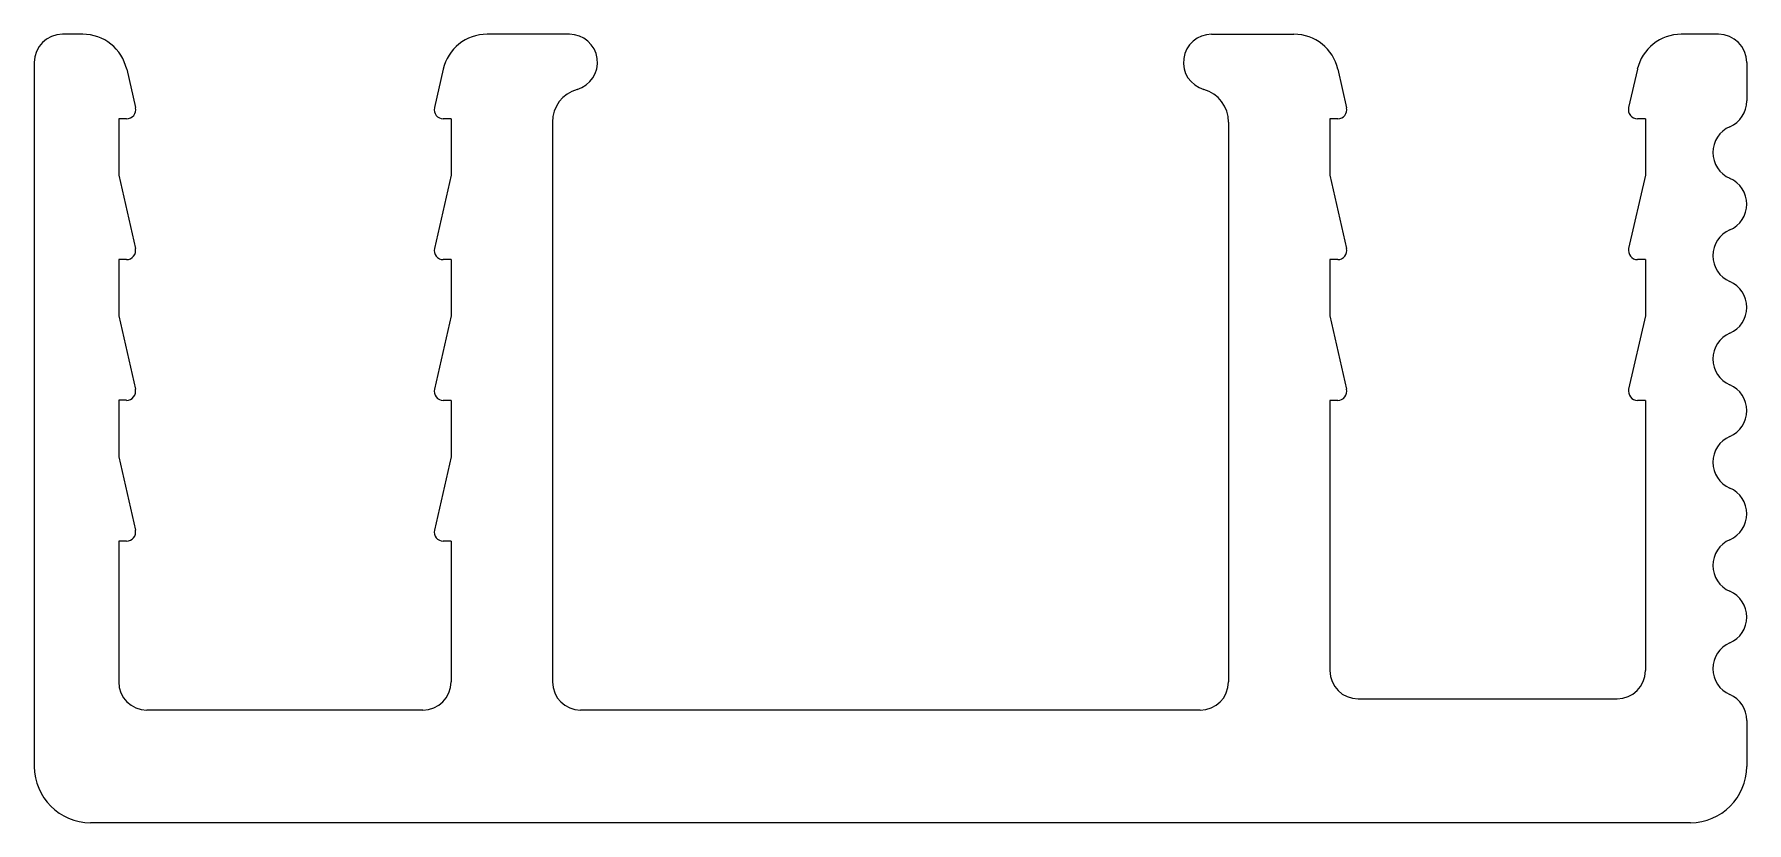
# Model space of a CAD drawing. Extents: x 67.9 to 98.3, y 30.2 to 44.2.
import ezdxf

# ---------------------------------------------------------------- set-up
doc = ezdxf.new("R2010")
doc.units = 0
doc.layers.get('0').update_dxf_attribs({"linetype": 'CONTINUOUS'})

msp = doc.modelspace()

# ---------------------------------------------------------------- linework, layer by layer
at = {"color": 7}
for p, q in [((68.795, 44.248), (68.434, 44.248)), ((77.434, 44.248), (75.973, 44.248)), ((88.834, 44.248), (90.296, 44.248)), ((97.834, 44.248), (97.172, 44.248)), ((67.934, 43.748), (67.934, 31.248)), ((69.576, 43.625), (69.73, 42.944)), ((75.193, 43.625), (75.038, 42.944)), ((91.076, 43.625), (91.23, 42.943)), ((96.392, 43.625), (96.238, 42.944)), ((98.334, 43.748), (98.334, 43.064)), ((69.574, 42.748), (69.434, 42.748)), ((69.434, 42.748), (69.434, 41.747)), ((75.334, 42.748), (75.195, 42.748)), ((75.334, 42.748), (75.334, 41.747)), ((77.134, 42.689), (77.134, 32.748)), ((89.134, 42.689), (89.134, 32.748)), ((91.074, 42.747), (90.934, 42.747)), ((90.934, 42.747), (90.934, 41.747)), ((96.534, 42.748), (96.394, 42.748)), ((96.534, 42.748), (96.534, 41.748)), ((69.434, 41.747), (69.73, 40.444)), ((75.334, 41.747), (75.038, 40.444)), ((90.934, 41.747), (91.23, 40.443)), ((96.534, 41.748), (96.238, 40.443)), ((69.573, 40.248), (69.434, 40.248)), ((69.434, 40.248), (69.434, 39.247)), ((75.334, 40.247), (75.195, 40.247)), ((75.334, 40.247), (75.334, 39.248)), ((91.073, 40.247), (90.934, 40.247)), ((90.934, 40.247), (90.934, 39.247)), ((96.534, 40.247), (96.395, 40.247)), ((96.534, 40.247), (96.534, 39.247)), ((69.434, 39.247), (69.73, 37.944)), ((75.334, 39.248), (75.038, 37.944)), ((90.934, 39.247), (91.23, 37.943)), ((96.534, 39.247), (96.238, 37.943)), ((69.573, 37.748), (69.434, 37.748)), ((69.434, 37.748), (69.434, 36.747)), ((75.334, 37.747), (75.195, 37.747)), ((75.334, 37.747), (75.334, 36.747)), ((91.073, 37.747), (90.934, 37.747)), ((90.934, 37.747), (90.934, 32.948)), ((96.534, 37.747), (96.395, 37.747)), ((96.534, 37.747), (96.534, 32.948)), ((69.434, 36.747), (69.73, 35.444)), ((75.334, 36.747), (75.038, 35.444)), ((69.573, 35.248), (69.434, 35.248)), ((69.434, 35.248), (69.434, 32.748)), ((75.334, 35.247), (75.195, 35.247)), ((75.334, 35.247), (75.334, 32.748)), ((74.834, 32.248), (69.934, 32.248)), ((88.634, 32.248), (77.634, 32.248)), ((91.434, 32.448), (96.034, 32.448)), ((98.334, 32.066), (98.334, 31.248)), ((97.334, 30.248), (68.934, 30.248))]:
    msp.add_line(p, q, dxfattribs=at)
for centre, radius, start, end in [((68.434, 43.748), 0.5, 90, 180), ((68.795, 43.448), 0.8, 12.7848, 90), ((75.973, 43.448), 0.8, 90, 167.2152), ((77.434, 43.748), 0.5, 285.8477, 90), ((88.834, 43.748), 0.5, 90, 254.1523), ((90.296, 43.448), 0.8, 12.7849, 90), ((97.172, 43.448), 0.8, 90, 167.2152), ((97.834, 43.748), 0.5, 0, 90), ((77.734, 42.689), 0.6, 105.8477, 180), ((88.534, 42.689), 0.6, 0, 74.1523), ((69.574, 42.908), 0.161, 270, 12.7848), ((75.195, 42.908), 0.161, 167.2152, 270), ((91.074, 42.908), 0.161, 270, 12.7849), ((96.394, 42.908), 0.161, 167.2152, 270), ((97.834, 43.064), 0.5, 293.5782, 0), ((98.234, 42.148), 0.5, 113.5782, 246.4218), ((97.834, 41.231), 0.5, 293.5782, 66.4218), ((98.234, 40.315), 0.5, 113.5782, 246.4218), ((69.573, 40.408), 0.161, 270, 12.7848), ((75.195, 40.408), 0.161, 167.2152, 270), ((91.073, 40.408), 0.161, 270, 12.7849), ((96.395, 40.408), 0.161, 167.2152, 270), ((97.834, 39.398), 0.5, 293.5782, 66.4218), ((98.234, 38.482), 0.5, 113.5782, 246.4218), ((97.834, 37.565), 0.5, 293.5782, 66.4218), ((69.573, 37.908), 0.161, 270, 12.7848), ((75.195, 37.908), 0.161, 167.2152, 270), ((91.073, 37.908), 0.161, 270, 12.7849), ((96.395, 37.908), 0.161, 167.2152, 270), ((98.234, 36.649), 0.5, 113.5782, 246.4218), ((97.834, 35.732), 0.5, 293.5782, 66.4218), ((69.573, 35.408), 0.161, 270, 12.7848), ((75.195, 35.408), 0.161, 167.2152, 270), ((98.234, 34.815), 0.5, 113.5782, 246.4218), ((97.834, 33.899), 0.5, 293.5782, 66.4218), ((98.234, 32.982), 0.5, 113.5782, 246.4218), ((91.434, 32.948), 0.5, 180, 270), ((96.034, 32.948), 0.5, 270, 0), ((69.934, 32.748), 0.5, 180, 270), ((74.834, 32.748), 0.5, 270, 0), ((77.634, 32.748), 0.5, 180, 270), ((88.634, 32.748), 0.5, 270, 0), ((97.834, 32.066), 0.5, 0, 66.4218), ((68.934, 31.248), 1, 180, 270), ((97.334, 31.248), 1, 270, 0)]:
    msp.add_arc(centre, radius, start, end, dxfattribs=at)

doc.saveas('drawing.dxf')
